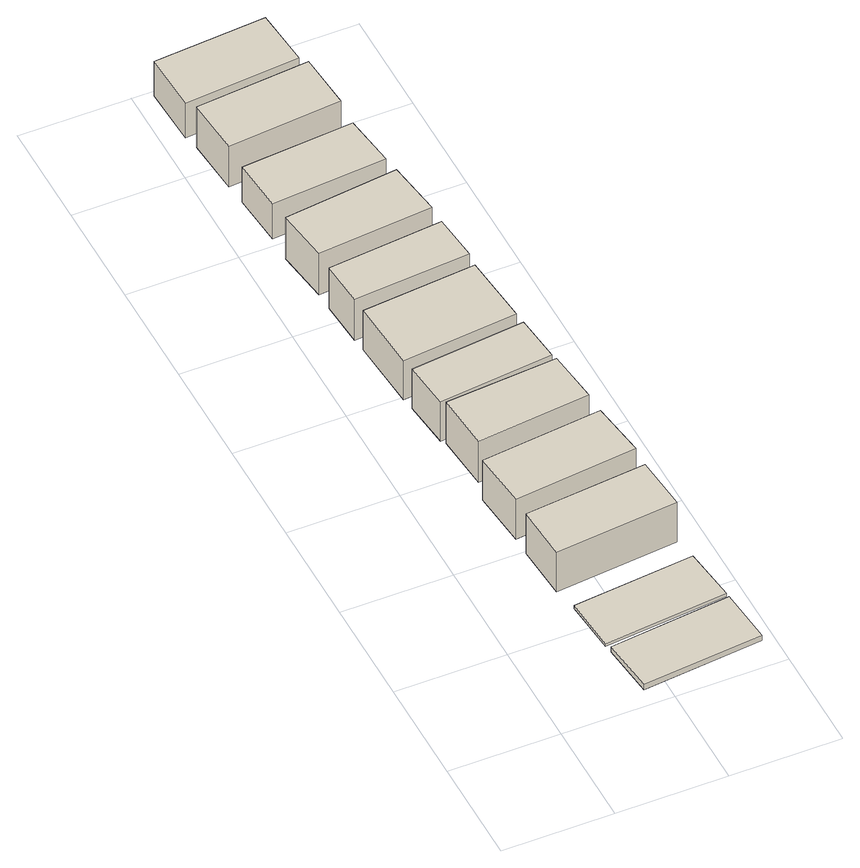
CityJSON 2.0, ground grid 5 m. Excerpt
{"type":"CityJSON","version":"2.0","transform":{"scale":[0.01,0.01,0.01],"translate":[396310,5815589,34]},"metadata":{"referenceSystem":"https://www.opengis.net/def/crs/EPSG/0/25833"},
"CityObjects":{
"building1":{"type":"Building","attributes":{"Gemeindeschluessel":"11000009","BezugspunktDach":"2200","function":"31001_2463","measuredHeight":0.281,"storeysAboveGround":1},"address":[{"country":"Germany","locality":"Berlin","thoroughfareNumber":"2 (12)","thoroughfareName":"Köpenicker Landstraße"}],"geometry":[{"type":"Solid","lod":"1","boundaries":[[[[0,1,2,3]],[[4,5,6,7]],[[4,7,3,2]],[[5,4,2,1]],[[6,5,1,0]],[[7,6,0,3]]]]}]},
"building2":{"type":"Building","attributes":{"Gemeindeschluessel":"11000009","BezugspunktDach":"2200","function":"31001_2463","measuredHeight":0.16,"storeysAboveGround":1},"address":[{"country":"Germany","locality":"Berlin","thoroughfareNumber":"2 (11)","thoroughfareName":"Köpenicker Landstraße"}],"geometry":[{"type":"Solid","lod":"1","boundaries":[[[[8,9,10,11]],[[12,13,14,15]],[[12,15,11,10]],[[13,12,10,9]],[[14,13,9,8]],[[15,14,8,11]]]]}]},
"building3":{"type":"Building","attributes":{"Gemeindeschluessel":"11000009","BezugspunktDach":"2200","function":"31001_2463","measuredHeight":2.43,"storeysAboveGround":1},"address":[{"country":"Germany","locality":"Berlin","thoroughfareNumber":"2 (10)","thoroughfareName":"Köpenicker Landstraße"}],"geometry":[{"type":"Solid","lod":"1","boundaries":[[[[16,17,18,19,20]],[[21,22,23,24,25]],[[21,25,20,19]],[[22,21,19,18]],[[23,22,18,17]],[[24,23,17,16]],[[25,24,16,20]]]]}]},
"building4":{"type":"Building","attributes":{"Gemeindeschluessel":"11000009","BezugspunktDach":"2200","function":"31001_2463","measuredHeight":2.19,"storeysAboveGround":1},"address":[{"country":"Germany","locality":"Berlin","thoroughfareNumber":"2 (9)","thoroughfareName":"Köpenicker Landstraße"}],"geometry":[{"type":"Solid","lod":"1","boundaries":[[[[26,27,28,29]],[[30,31,32,33]],[[30,33,29,28]],[[31,30,28,27]],[[32,31,27,26]],[[33,32,26,29]]]]}]},
"building5":{"type":"Building","attributes":{"Gemeindeschluessel":"11000009","BezugspunktDach":"2200","function":"31001_2463","measuredHeight":2.27,"storeysAboveGround":1},"address":[{"country":"Germany","locality":"Berlin","thoroughfareNumber":"2 (8)","thoroughfareName":"Köpenicker Landstraße"}],"geometry":[{"type":"Solid","lod":"1","boundaries":[[[[34,35,36,37]],[[38,39,40,41]],[[38,41,37,36]],[[39,38,36,35]],[[40,39,35,34]],[[41,40,34,37]]]]}]},
"building6":{"type":"Building","attributes":{"Gemeindeschluessel":"11000009","BezugspunktDach":"2200","function":"31001_2463","measuredHeight":2.17,"storeysAboveGround":1},"address":[{"country":"Germany","locality":"Berlin","thoroughfareNumber":"2 (7)","thoroughfareName":"Köpenicker Landstraße"}],"geometry":[{"type":"Solid","lod":"1","boundaries":[[[[42,43,44,45]],[[46,47,48,49]],[[46,49,45,44]],[[47,46,44,43]],[[48,47,43,42]],[[49,48,42,45]]]]}]},
"building7":{"type":"Building","attributes":{"Gemeindeschluessel":"11000009","BezugspunktDach":"2200","function":"31001_2463","measuredHeight":2.15,"storeysAboveGround":1},"address":[{"country":"Germany","locality":"Berlin","thoroughfareNumber":"2 (6)","thoroughfareName":"Köpenicker Landstraße"}],"geometry":[{"type":"Solid","lod":"1","boundaries":[[[[50,51,52,53]],[[54,55,56,57]],[[54,57,53,52]],[[55,54,52,51]],[[56,55,51,50]],[[57,56,50,53]]]]}]},
"building8":{"type":"Building","attributes":{"Gemeindeschluessel":"11000009","BezugspunktDach":"2200","function":"31001_2463","measuredHeight":2.46,"storeysAboveGround":1},"address":[{"country":"Germany","locality":"Berlin","thoroughfareNumber":"2 (5)","thoroughfareName":"Köpenicker Landstraße"}],"geometry":[{"type":"Solid","lod":"1","boundaries":[[[[58,59,60,61]],[[62,63,64,65]],[[62,65,61,60]],[[63,62,60,59]],[[64,63,59,58]],[[65,64,58,61]]]]}]},
"building9":{"type":"Building","attributes":{"Gemeindeschluessel":"11000009","BezugspunktDach":"2200","function":"31001_2463","measuredHeight":2.29,"storeysAboveGround":1},"address":[{"country":"Germany","locality":"Berlin","thoroughfareNumber":"2 (4)","thoroughfareName":"Köpenicker Landstraße"}],"geometry":[{"type":"Solid","lod":"1","boundaries":[[[[66,67,68,69]],[[70,71,72,73]],[[70,73,69,68]],[[71,70,68,67]],[[72,71,67,66]],[[73,72,66,69]]]]}]},
"building10":{"type":"Building","attributes":{"Gemeindeschluessel":"11000009","BezugspunktDach":"2200","function":"31001_2463","measuredHeight":1.94,"storeysAboveGround":1},"address":[{"country":"Germany","locality":"Berlin","thoroughfareNumber":"2 (3)","thoroughfareName":"Köpenicker Landstraße"}],"geometry":[{"type":"Solid","lod":"1","boundaries":[[[[74,75,76,77]],[[78,79,80,81]],[[78,81,77,76]],[[79,78,76,75]],[[80,79,75,74]],[[81,80,74,77]]]]}]},
"building11":{"type":"Building","attributes":{"Gemeindeschluessel":"11000009","BezugspunktDach":"2200","function":"31001_2463","measuredHeight":2.25,"storeysAboveGround":1},"address":[{"country":"Germany","locality":"Berlin","thoroughfareNumber":"2 (2)","thoroughfareName":"Köpenicker Landstraße"}],"geometry":[{"type":"Solid","lod":"1","boundaries":[[[[82,83,84,85]],[[86,87,88,89]],[[86,89,85,84]],[[87,86,84,83]],[[88,87,83,82]],[[89,88,82,85]]]]}]},
"building12":{"type":"Building","attributes":{"Gemeindeschluessel":"11000009","BezugspunktDach":"2200","function":"31001_2463","measuredHeight":1.89,"storeysAboveGround":1},"address":[{"country":"Germany","locality":"Berlin","thoroughfareNumber":"2 (1)","thoroughfareName":"Köpenicker Landstraße"}],"geometry":[{"type":"Solid","lod":"1","boundaries":[[[[90,91,92,93]],[[94,95,96,97]],[[94,97,93,92]],[[95,94,92,91]],[[96,95,91,90]],[[97,96,90,93]]]]}]}
},
"vertices":[
[401,83,76],[945,138,76],[921,393,76],[375,334,76],[921,393,48],[945,138,48],[401,83,48],[375,334,48],
[368,371,63],[925,425,63],[895,676,63],[348,621,63],[895,676,47],[925,425,47],[368,371,47],[348,621,47],
[324,732,269],[878,786,269],[867,911,269],[856,1036,269],[308,983,269],[856,1036,50],[867,911,50],[878,786,50],[324,732,50],[308,983,50],
[305,1071,271],[860,1132,271],[825,1388,271],[281,1330,271],[825,1388,52],[860,1132,52],[305,1071,52],[281,1330,52],
[311,1432,274],[820,1484,274],[793,1727,274],[290,1688,274],[793,1727,47],[820,1484,47],[311,1432,47],[290,1688,47],
[278,1712,259],[791,1767,259],[769,1983,259],[255,1929,259],[769,1983,42],[791,1767,42],[278,1712,42],[255,1929,42],
[244,1987,259],[763,2038,259],[733,2360,259],[220,2314,259],[733,2360,44],[763,2038,44],[244,1987,44],[220,2314,44],
[209,2367,278],[732,2407,278],[711,2623,278],[195,2574,278],[711,2623,53],[732,2407,53],[209,2367,53],[195,2574,53],
[194,2667,277],[711,2712,277],[675,2967,277],[162,2908,277],[675,2967,48],[711,2712,48],[194,2667,48],[162,2908,48],
[159,3025,249],[676,3066,249],[644,3308,249],[139,3267,249],[644,3308,56],[676,3066,56],[159,3025,56],[139,3267,56],
[127,3363,284],[639,3408,284],[619,3666,284],[108,3622,284],[619,3666,59],[639,3408,59],[127,3363,59],[108,3622,59],
[90,3690,249],[609,3733,249],[586,3998,249],[80,3960,249],[586,3998,59],[609,3733,59],[90,3690,59],[80,3960,59]
]}
